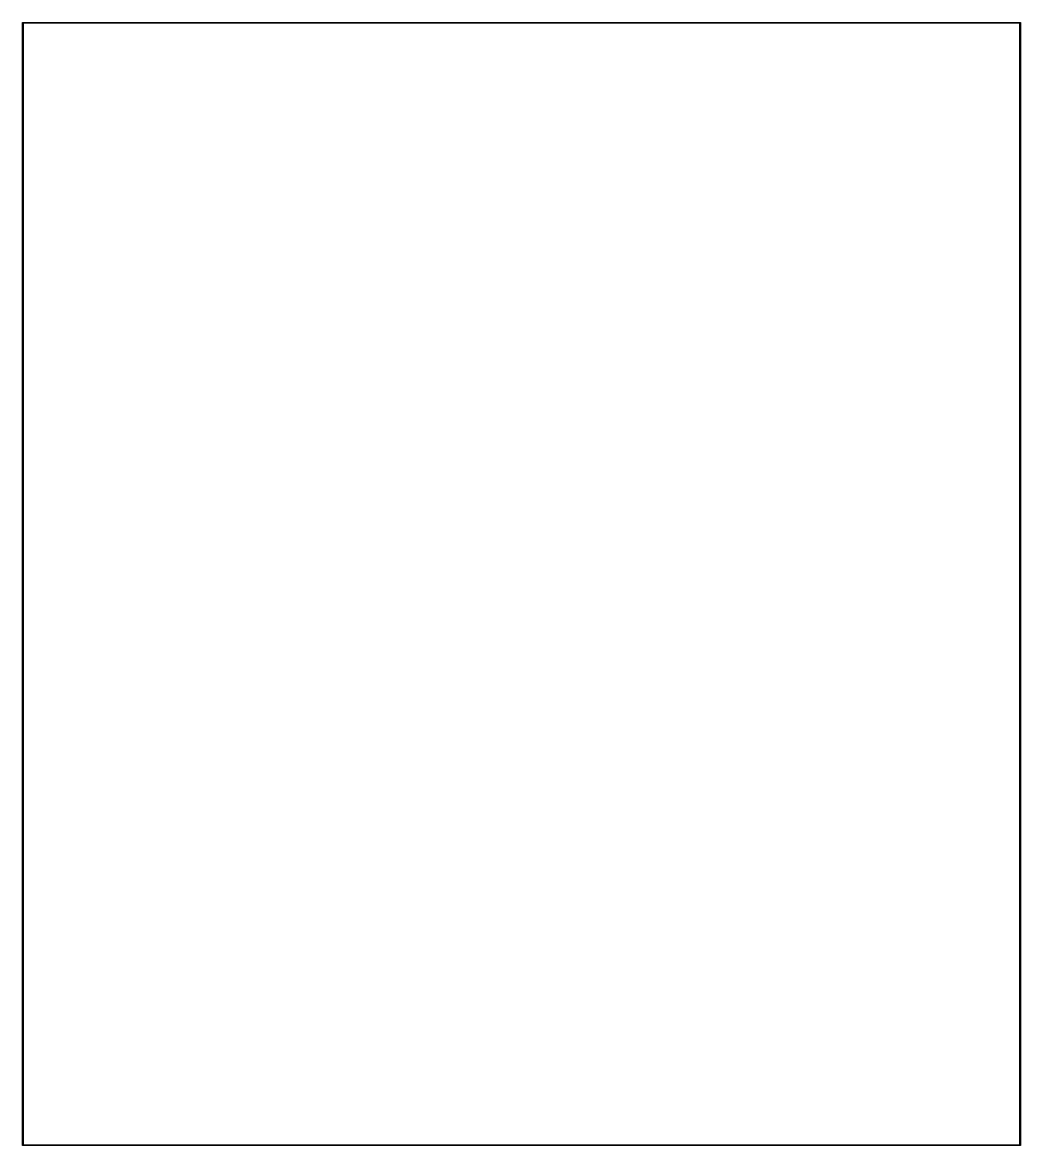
# Model space of a CAD drawing. Header units: millimetres. Extents: x 100 to 180, y -190 to -100.
import ezdxf

# ---------------------------------------------------------------- set-up
doc = ezdxf.new("R2010")
doc.units = ezdxf.units.MM
doc.layers.add('Edge.Cuts', color=254, linetype='CONTINUOUS', true_color=0xd0d2cd)

msp = doc.modelspace()

# ---------------------------------------------------------------- linework, layer by layer
at = {"layer": 'Edge.Cuts', "linetype": 'CONTINUOUS'}
for p, q in [((99.975, -100), (99.976903, -99.990433)), ((99.975, -190), (99.975, -100)), ((99.976903, -99.990433), (99.990433, -99.976903)), ((99.990433, -99.976903), (100, -99.975)), ((100, -99.975), (180, -99.975)), ((100.025, -100.025), (100.025, -189.975)), ((179.975, -100.025), (100.025, -100.025)), ((179.975, -189.975), (179.975, -100.025)), ((180, -99.975), (180.009567, -99.976903)), ((180.009567, -99.976903), (180.023097, -99.990433)), ((180.023097, -99.990433), (180.025, -100)), ((180.025, -100), (180.025, -190)), ((99.976903, -190.009567), (99.975, -190)), ((100.025, -189.975), (179.975, -189.975)), ((180.025, -190), (180.023097, -190.009567)), ((99.990433, -190.023097), (99.976903, -190.009567)), ((100, -190.025), (99.990433, -190.023097)), ((180, -190.025), (100, -190.025)), ((180.009567, -190.023097), (180, -190.025)), ((180.023097, -190.009567), (180.009567, -190.023097))]:
    msp.add_line(p, q, dxfattribs=at)

doc.saveas('drawing.dxf')
